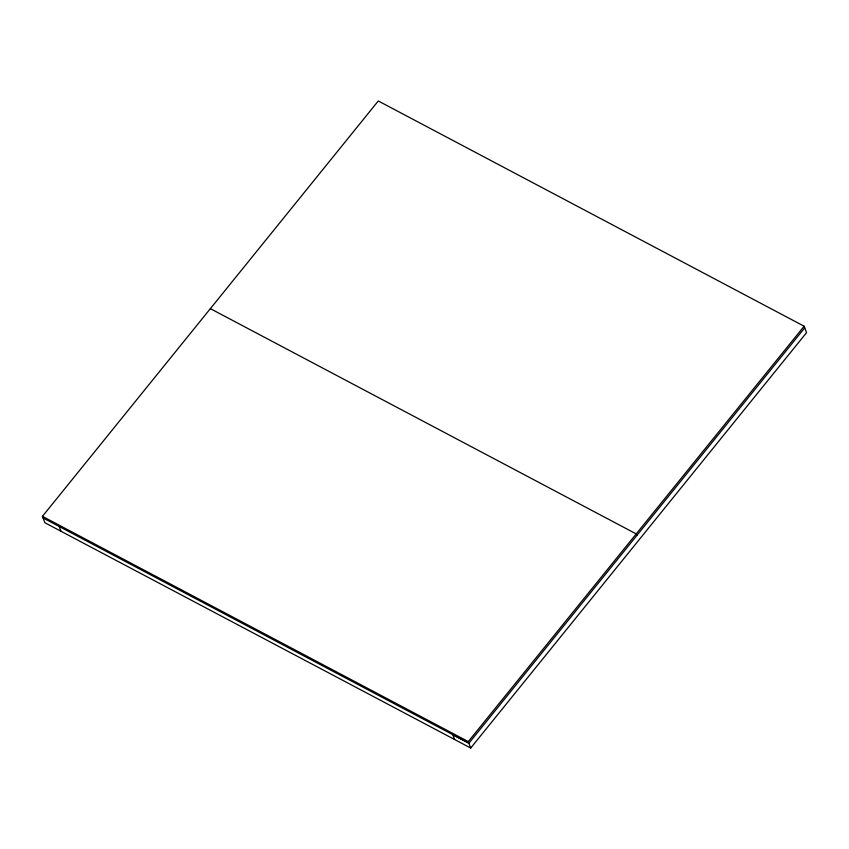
<?xml version="1.0" encoding="UTF-8"?>
<svg xmlns="http://www.w3.org/2000/svg" width="849" height="849" viewBox="0 0 849 849"><rect width="100%" height="100%" fill="white"/><g stroke="black" fill="none" stroke-linecap="round" stroke-linejoin="round"><path stroke-width="1.27" d="M42.45 516.341L378.283 100.967L804.13 326.218L806.55 332.659L470.717 748.033L44.901 522.751L42.45 516.341L468.298 741.591L468.903 743.193L43.066 517.943M468.298 741.591L804.13 326.218M470.717 748.033L468.881 743.225L804.746 327.82M210.372 308.654L636.209 533.904L636.824 535.507M468.881 743.225L452.761 734.703L454.597 739.511M59.175 526.465L61.011 531.272"/></g></svg>
